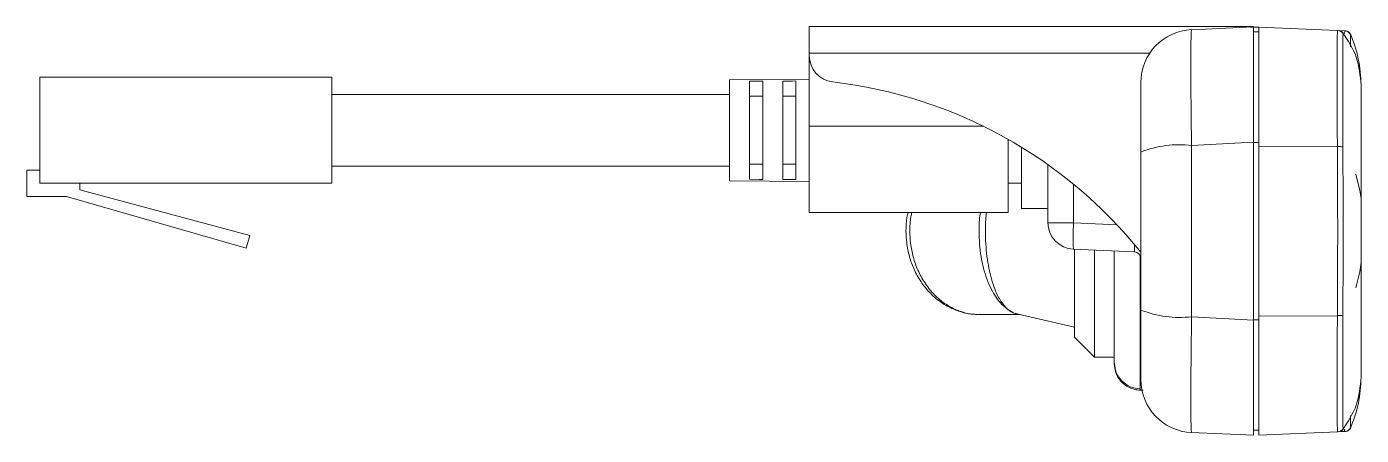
# Model space of a CAD drawing. Header units: millimetres. Extents: x 37 to 3702, y -325 to 1382.
# Drawn here: x 627.5 to 728.1, y 1351.1 to 1381.9 of the extents above; entities that cross this region are included whole.
import ezdxf

# ---------------------------------------------------------------- set-up
doc = ezdxf.new("R2010")
doc.units = ezdxf.units.MM
doc.layers.get('0').update_dxf_attribs({"lineweight": 20})

msp = doc.modelspace()

# ---------------------------------------------------------------- linework, layer by layer
at = {"color": 7, "linetype": 'Continuous', "lineweight": 20}
for p, q in [((686.51, 1381.92), (720.01, 1381.92)), ((686.51, 1379.92), (686.51, 1381.92)), ((715.34, 1381.69), (720.01, 1381.9)), ((720.41, 1381.89), (719.77, 1381.89)), ((720.01, 1381.52), (720.41, 1381.52)), ((720.41, 1381.89), (726.35, 1381.63)), ((726.51, 1381.63), (726.88, 1381.61)), ((726.76, 1381.42), (726.76, 1381.4)), ((727.34, 1381.29), (727.33, 1381.28)), ((712.18, 1379.92), (686.51, 1379.92)), ((686.51, 1379.74), (686.51, 1379.92)), ((686.51, 1374.42), (686.51, 1379.74)), ((628.51, 1370.11), (628.51, 1378.11)), ((628.51, 1378.11), (650.51, 1378.11)), ((650.51, 1370.11), (650.51, 1378.11)), ((686.51, 1377.97), (680.51, 1377.92)), ((680.51, 1377.92), (680.51, 1374.11)), ((682.01, 1377.8), (682.01, 1370.42)), ((683.01, 1377.8), (683.01, 1370.41)), ((684.51, 1377.82), (684.51, 1370.4)), ((685.51, 1377.83), (685.51, 1370.39)), ((728.11, 1355.51), (728.11, 1377.51)), ((680.51, 1376.81), (650.51, 1376.81)), ((683.01, 1376.67), (682.01, 1376.67)), ((685.51, 1376.67), (684.51, 1376.67)), ((680.51, 1374.11), (680.51, 1370.3)), ((686.51, 1367.92), (686.51, 1374.42)), ((686.51, 1374.42), (699.64, 1374.42)), ((701.51, 1367.92), (701.51, 1373.43)), ((702.51, 1368.21), (702.51, 1372.84)), ((711.51, 1360.55), (711.51, 1372.46)), ((720.01, 1373.21), (715.34, 1372.96)), ((715.34, 1372.96), (715.34, 1360.05)), ((720.01, 1373.21), (720.01, 1359.8)), ((720.01, 1373.18), (720.41, 1373.18)), ((720.41, 1373.18), (720.41, 1372.91)), ((720.41, 1360.1), (720.41, 1372.91)), ((720.41, 1372.91), (726.33, 1372.88)), ((683.01, 1371.55), (682.01, 1371.55)), ((685.51, 1371.55), (684.51, 1371.55)), ((704.51, 1367.14), (704.51, 1371.51)), ((627.51, 1371.11), (627.51, 1369.11)), ((628.51, 1371.11), (627.51, 1371.11)), ((650.51, 1371.41), (680.51, 1371.41)), ((628.51, 1370.11), (650.51, 1370.11)), ((631.51, 1369.61), (631.51, 1370.11)), ((644.34, 1366.17), (631.51, 1369.61)), ((680.51, 1370.3), (686.51, 1370.25)), ((701.51, 1370.12), (702.51, 1370.11)), ((706.44, 1370.04), (706.44, 1367.14)), ((627.51, 1369.11), (630.51, 1369.11)), ((630.51, 1369.11), (644.06, 1365.21)), ((686.51, 1367.92), (701.51, 1367.92)), ((702.51, 1368.21), (704.51, 1368.21)), ((706.44, 1367.14), (704.51, 1367.14)), ((706.44, 1367.14), (709.7, 1366.99)), ((644.06, 1365.21), (644.34, 1366.17)), ((711.03, 1364.94), (706.42, 1365.14)), ((706.51, 1358.51), (706.51, 1365.13)), ((708.01, 1365.07), (708.01, 1357.01)), ((709.51, 1357.01), (709.51, 1365)), ((699.32, 1360.22), (702.35, 1360.22)), ((702.27, 1360.24), (706.51, 1359.26)), ((715.34, 1360.05), (720.01, 1359.8)), ((720.01, 1359.83), (720.41, 1359.83)), ((720.41, 1360.1), (726.33, 1360.13)), ((720.41, 1360.1), (720.41, 1359.83)), ((706.51, 1358.51), (708.01, 1357.01)), ((708.01, 1357.01), (709.51, 1357.01)), ((711.37, 1354.52), (711.68, 1354.51)), ((720.01, 1351.5), (720.41, 1351.5)), ((720.41, 1351.12), (726.35, 1351.38)), ((726.51, 1351.39), (726.88, 1351.4)), ((726.76, 1351.61), (726.76, 1351.59)), ((727.33, 1351.74), (727.33, 1351.73)), ((720.01, 1351.12), (715.34, 1351.32))]:
    msp.add_line(p, q, dxfattribs=at)
at = {"color": 7, "linetype": 'Continuous', "lineweight": 20, "flags": 128}
for points in [[(726.87, 1381.41), (726.88, 1381.61), (726.88, 1381.61), (726.88, 1381.61)], [(726.9, 1381.61), (726.9, 1381.61)], [(683.01, 1377.8), (682.76, 1377.8), (682.01, 1377.8)], [(685.51, 1377.83), (685.26, 1377.82), (684.51, 1377.82)], [(728.11, 1377.51), (728.11, 1377.51)], [(728.12, 1368.97), (728.01, 1369.57), (727.71, 1370.79)], [(682.01, 1370.42), (682.76, 1370.41), (683.01, 1370.41)], [(684.51, 1370.4), (685.26, 1370.39), (685.51, 1370.39)], [(727.71, 1362.22), (728.01, 1363.45), (728.13, 1364.14)], [(728.11, 1355.51), (728.11, 1355.51)]]:
    msp.add_lwpolyline(points, dxfattribs=at)
at = {"color": 7, "linetype": 'Continuous', "lineweight": 20}
for centre, radius, start, end in [((715.51, 1377.7), 4, 92.5, 180), ((726.33, 1381.13), 0.5, 31.9964, 87.4989), ((726.37, 1381.13), 0.5, 36.5532, 77.3871), ((726.86, 1381.11), 0.5, 19.3087, 87.4989), ((688.51, 1379.74), 2, 180, 263.3554), ((684.23, 1342.99), 35, 38.7883, 83.3554), ((714.43, 1365.12), 7.9, 83.3736, 111.6466), ((726.39, 1370.68), 2.2, 80.5474, 91.5363), ((706.51, 1367.14), 2, 180, 267.5), ((720.77, 1366.01), 14.37, 175.5138, 183.4861), ((711.01, 1364.44), 0.5, 0, 87.5), ((714.43, 1367.9), 7.9, 248.3534, 276.6264), ((726.39, 1362.34), 2.2, 268.4639, 279.4528), ((715.51, 1355.32), 4, 180, 267.5), ((726.33, 1351.88), 0.5, 272.5011, 328.0037), ((726.37, 1351.88), 0.5, 282.6129, 323.4256), ((726.86, 1351.9), 0.5, 272.5011, 340.6913)]:
    msp.add_arc(centre, radius, start, end, dxfattribs=at)
msp.add_ellipse((711.01, 1366.94), major_axis=(-0.02, 2), ratio=0.008691, start_param=3.141118, end_param=3.903617, dxfattribs=at)
for points, knots in [([(715.34, 1381.69), (715.32, 1381.58), (715.29, 1381.36), (715.28, 1379.64), (715.28, 1377.1), (715.31, 1374.69), (715.33, 1373.28), (715.34, 1372.96)], [0, 0, 0, 0, 0.23356, 0.467187, 0.700629, 0.933981, 1, 1, 1, 1]), ([(720.01, 1373.21), (720.01, 1374.31), (720.01, 1376.51), (720.01, 1379.25), (720.01, 1381.17), (720.01, 1381.85), (720.01, 1381.89), (720.01, 1381.9)], [0, 0, 0, 0, 0.2342978, 0.4686046, 0.7027194, 0.9367922, 1, 1, 1, 1]), ([(720.41, 1372.91), (720.41, 1374.04), (720.41, 1376.31), (720.41, 1379.13), (720.41, 1381.12), (720.41, 1381.84), (720.41, 1381.88), (720.41, 1381.89)], [0, 0, 0, 0, 0.233384, 0.46678, 0.699911, 0.933078, 1, 1, 1, 1]), ([(726.33, 1372.88), (726.33, 1372.88), (726.32, 1373.92), (726.31, 1376.04), (726.31, 1378.78), (726.31, 1380.79), (726.33, 1381.55), (726.35, 1381.63), (726.35, 1381.63), (726.35, 1381.63)], [0, 0, 0, 0, 0.0000042, 0.2180712, 0.4513332, 0.6842695, 0.9172172, 0.9999958, 1, 1, 1, 1]), ([(728.11, 1377.51), (728.05, 1378.23), (727.92, 1379.67), (727.12, 1380.88), (726.72, 1381.49)], [0, 0, 0, 0, 0.50028, 1, 1, 1, 1]), ([(726.76, 1381.4), (726.76, 1381.38), (726.75, 1381.3), (726.74, 1380.51), (726.74, 1378.57), (726.74, 1375.91), (726.75, 1373.85), (726.75, 1372.85)], [0, 0, 0, 0, 0.0830377, 0.3161923, 0.5489431, 0.7819244, 1, 1, 1, 1]), ([(728.11, 1377.51), (728.08, 1378.18), (728, 1379.54), (727.53, 1380.78), (727.3, 1381.41)], [0, 0, 0, 0, 0.496918, 1, 1, 1, 1]), ([(727.33, 1381.28), (727.32, 1381.24), (727.32, 1381.19), (727.31, 1380.62), (727.31, 1380.41)], [0, 0, 0, 0, 0.6391281, 1, 1, 1, 1]), ([(727.34, 1381.31), (727.34, 1381.31), (727.34, 1381.31), (727.34, 1381.3), (727.34, 1381.29)], [0, 0, 0, 0, 0.659285, 1, 1, 1, 1]), ([(711.51, 1372.46), (711.51, 1372.65), (711.51, 1373.5), (711.51, 1374.94), (711.51, 1376.47), (711.51, 1377.5), (711.51, 1377.63), (711.51, 1377.7)], [0, 0, 0, 0, 0.0660361, 0.2994, 0.5328077, 0.7664083, 1, 1, 1, 1]), ([(726.33, 1360.13), (726.34, 1362.24), (726.36, 1366.49), (726.34, 1370.74), (726.33, 1372.88)], [0, 0, 0, 0, 0.496084, 1, 1, 1, 1]), ([(726.75, 1372.85), (726.75, 1370.76), (726.76, 1366.53), (726.75, 1362.3), (726.75, 1360.16)], [0, 0, 0, 0, 0.495408, 1, 1, 1, 1]), ([(698.96, 1360.24), (698.96, 1360.24), (698.66, 1360.24), (698.08, 1360.37), (697.21, 1360.67), (696.35, 1361.17), (695.57, 1361.85), (694.91, 1362.68), (694.4, 1363.6), (694.04, 1364.59), (693.84, 1365.56), (693.79, 1366.55), (693.82, 1367.33), (693.93, 1367.79), (693.96, 1367.92)], [0, 0, 0, 0, 0.001764, 0.093473, 0.187389, 0.291433, 0.398765, 0.498515, 0.601406, 0.694906, 0.791242, 0.871002, 0.96358, 1, 1, 1, 1]), ([(694.25, 1367.92), (694.22, 1367.81), (694.12, 1367.35), (694.08, 1366.56), (694.14, 1365.54), (694.33, 1364.54), (694.69, 1363.53), (695.2, 1362.59), (695.85, 1361.77), (696.61, 1361.1), (697.42, 1360.62), (698.24, 1360.34), (698.87, 1360.21), (699.23, 1360.23), (699.32, 1360.24)], [0, 0, 0, 0, 0.028669, 0.123198, 0.202311, 0.294444, 0.389619, 0.487207, 0.588088, 0.688742, 0.792615, 0.880338, 0.970009, 1, 1, 1, 1]), ([(701.52, 1360.58), (701.51, 1360.58), (701.35, 1360.69), (701.03, 1360.96), (700.6, 1361.49), (700.22, 1362.14), (699.9, 1362.88), (699.64, 1363.71), (699.45, 1364.59), (699.34, 1365.53), (699.3, 1366.47), (699.32, 1367.28), (699.38, 1367.74), (699.41, 1367.92)], [0, 0, 0, 0, 0.002054, 0.113503, 0.22748, 0.332436, 0.439851, 0.540319, 0.643306, 0.744621, 0.848806, 0.942057, 1, 1, 1, 1]), ([(699.87, 1367.92), (699.85, 1367.74), (699.8, 1367.28), (699.78, 1366.48), (699.81, 1365.54), (699.9, 1364.59), (700.05, 1363.7), (700.24, 1362.88), (700.49, 1362.13), (700.75, 1361.56), (701.01, 1361.14), (701.22, 1360.87), (701.38, 1360.7), (701.47, 1360.62), (701.5, 1360.59), (701.51, 1360.58), (701.52, 1360.58)], [0, 0, 0, 0, 0.0573, 0.15068, 0.252115, 0.356465, 0.457016, 0.560178, 0.665126, 0.772665, 0.844693, 0.917442, 0.969562, 0.988856, 0.997951, 1, 1, 1, 1]), ([(709.51, 1356.51), (709.51, 1356.52), (709.51, 1356.53), (709.51, 1356.29), (709.51, 1356.69), (709.51, 1358.23), (709.51, 1360.66), (709.51, 1363.07), (709.51, 1364.59), (709.51, 1365)], [0, 0, 0, 0, 0.112539, 0.531287, 0.638498, 0.746296, 0.853347, 0.960861, 1, 1, 1, 1]), ([(711.46, 1364.59), (711.46, 1364.14), (711.46, 1363.03), (711.46, 1361.34), (711.46, 1359.59), (711.46, 1358.03), (711.46, 1356.72), (711.46, 1355.67), (711.46, 1354.95), (711.46, 1354.54), (711.46, 1354.47), (711.46, 1354.49), (711.46, 1354.51)], [0, 0, 0, 0, 0.050664, 0.124436, 0.200382, 0.273793, 0.349288, 0.423236, 0.499339, 0.571203, 0.644893, 1, 1, 1, 1]), ([(701.52, 1360.58), (701.52, 1360.57), (701.69, 1360.46), (701.94, 1360.31), (702.2, 1360.27), (702.27, 1360.25)], [0, 0, 0, 0, 0.012675, 0.695105, 1, 1, 1, 1]), ([(702.42, 1360.23), (702.4, 1360.23), (702.24, 1360.19), (701.94, 1360.3), (701.66, 1360.46), (701.52, 1360.57), (701.52, 1360.58)], [0, 0, 0, 0, 0.0576334, 0.5198767, 0.991254, 1, 1, 1, 1]), ([(711.51, 1355.32), (711.51, 1355.32), (711.51, 1355.35), (711.51, 1355.77), (711.51, 1356.92), (711.51, 1358.57), (711.51, 1359.89), (711.51, 1360.55)], [0, 0, 0, 0, 0.066036, 0.2994, 0.532808, 0.766408, 1, 1, 1, 1]), ([(715.34, 1360.05), (715.32, 1358.95), (715.29, 1356.75), (715.28, 1354), (715.28, 1352.07), (715.31, 1351.37), (715.33, 1351.33), (715.34, 1351.32)], [0, 0, 0, 0, 0.23356, 0.467187, 0.700629, 0.933981, 1, 1, 1, 1]), ([(720.01, 1351.12), (720.01, 1351.23), (720.01, 1351.45), (720.01, 1353.17), (720.01, 1355.7), (720.01, 1358.1), (720.01, 1359.5), (720.01, 1359.8)], [0, 0, 0, 0, 0.234298, 0.468605, 0.702719, 0.936792, 1, 1, 1, 1]), ([(720.41, 1351.12), (720.41, 1351.23), (720.41, 1351.46), (720.41, 1353.23), (720.41, 1355.83), (720.41, 1358.32), (720.41, 1359.78), (720.41, 1360.1)], [0, 0, 0, 0, 0.233402, 0.466818, 0.699948, 0.933041, 1, 1, 1, 1]), ([(720.41, 1359.83), (720.41, 1358.71), (720.41, 1356.46), (720.41, 1353.74), (720.41, 1351.86), (720.41, 1351.62), (720.41, 1351.5)], [0, 0, 0, 0, 0.249986, 0.499908, 0.749792, 1, 1, 1, 1]), ([(726.35, 1351.38), (726.35, 1351.38), (726.34, 1351.38), (726.32, 1351.72), (726.31, 1353.28), (726.3, 1355.78), (726.31, 1358.24), (726.33, 1359.74), (726.33, 1360.13), (726.33, 1360.13)], [0, 0, 0, 0, 0.0000042, 0.2180756, 0.4511855, 0.6840883, 0.9170008, 0.9999958, 1, 1, 1, 1]), ([(726.75, 1360.16), (726.75, 1359.78), (726.74, 1358.33), (726.74, 1355.94), (726.74, 1353.53), (726.75, 1351.95), (726.75, 1351.72), (726.76, 1351.61)], [0, 0, 0, 0, 0.083044, 0.315793, 0.548421, 0.781453, 1, 1, 1, 1]), ([(709.51, 1356.51), (709.53, 1356.29), (709.58, 1355.84), (709.92, 1355.24), (710.43, 1354.79), (710.98, 1354.56), (711.33, 1354.53), (711.46, 1354.52)], [0, 0, 0, 0, 0.218251, 0.436494, 0.654761, 0.873089, 1, 1, 1, 1]), ([(709.53, 1356.52), (709.56, 1356.29), (709.61, 1355.81), (710.05, 1355.19), (710.69, 1354.72), (711.2, 1354.65), (711.46, 1354.61)], [0, 0, 0, 0, 0.224834, 0.483222, 0.741611, 1, 1, 1, 1]), ([(726.72, 1351.53), (727.12, 1352.13), (727.92, 1353.34), (728.05, 1354.78), (728.11, 1355.51)], [0, 0, 0, 0, 0.49972, 1, 1, 1, 1]), ([(727.3, 1351.61), (727.53, 1352.24), (728.01, 1353.49), (728.08, 1354.84), (728.11, 1355.51)], [0, 0, 0, 0, 0.499865, 1, 1, 1, 1]), ([(727.31, 1352.6), (727.32, 1352.33), (727.32, 1351.82), (727.33, 1351.76), (727.33, 1351.74)], [0, 0, 0, 0, 0.512948, 1, 1, 1, 1]), ([(726.38, 1351.38), (726.38, 1351.38), (726.4, 1351.38), (726.38, 1351.38), (726.38, 1351.38), (726.4, 1351.38), (726.37, 1351.38), (726.35, 1351.38)], [0, 0, 0, 0, 0.06427, 0.292576, 0.749178, 0.874588, 1, 1, 1, 1]), ([(726.76, 1351.57), (726.76, 1351.58), (726.76, 1351.58), (726.76, 1351.56), (726.76, 1351.58), (726.76, 1351.59)], [0, 0, 0, 0, 0.468482, 0.843757, 1, 1, 1, 1]), ([(726.88, 1351.4), (726.88, 1351.4), (726.87, 1351.4), (726.87, 1351.49), (726.86, 1351.58)], [0, 0, 0, 0, 0.000032, 1, 1, 1, 1]), ([(726.9, 1351.4), (726.9, 1351.4), (726.9, 1351.4), (726.9, 1351.4), (726.89, 1351.4), (726.91, 1351.4), (726.89, 1351.4), (726.88, 1351.4)], [0, 0, 0, 0, 0.228068, 0.536837, 0.845607, 0.922803, 1, 1, 1, 1]), ([(726.9, 1351.4), (726.9, 1351.4), (726.9, 1351.4), (726.91, 1351.4), (726.89, 1351.4), (726.88, 1351.4)], [0, 0, 0, 0, 0.007265, 0.587953, 1, 1, 1, 1]), ([(727.33, 1351.74), (727.33, 1351.72), (727.34, 1351.71), (727.34, 1351.71), (727.34, 1351.71)], [0, 0, 0, 0, 0.6578639, 1, 1, 1, 1]), ([(727.33, 1351.73), (727.34, 1351.72), (727.35, 1351.7), (727.34, 1351.7), (727.34, 1351.71)], [0, 0, 0, 0, 0.296163, 1, 1, 1, 1]), ([(727.34, 1351.71), (727.34, 1351.71), (727.34, 1351.71), (727.34, 1351.71), (727.34, 1351.72), (727.34, 1351.7), (727.34, 1351.71), (727.34, 1351.71)], [0, 0, 0, 0, 0.041184, 0.296345, 0.765263, 0.999722, 1, 1, 1, 1])]:
    msp.add_open_spline(points, degree=3, knots=knots, dxfattribs=at)
for points in [[(727.34, 1381.31), (727.29, 1381.39), (727.19, 1381.55), (727, 1381.59), (726.9, 1381.61)], [(726.9, 1351.4), (726.95, 1351.41), (727.04, 1351.42), (727.17, 1351.49), (727.28, 1351.58), (727.32, 1351.67), (727.34, 1351.71)]]:
    msp.add_open_spline(points, degree=3, dxfattribs=at)

doc.saveas('drawing.dxf')
